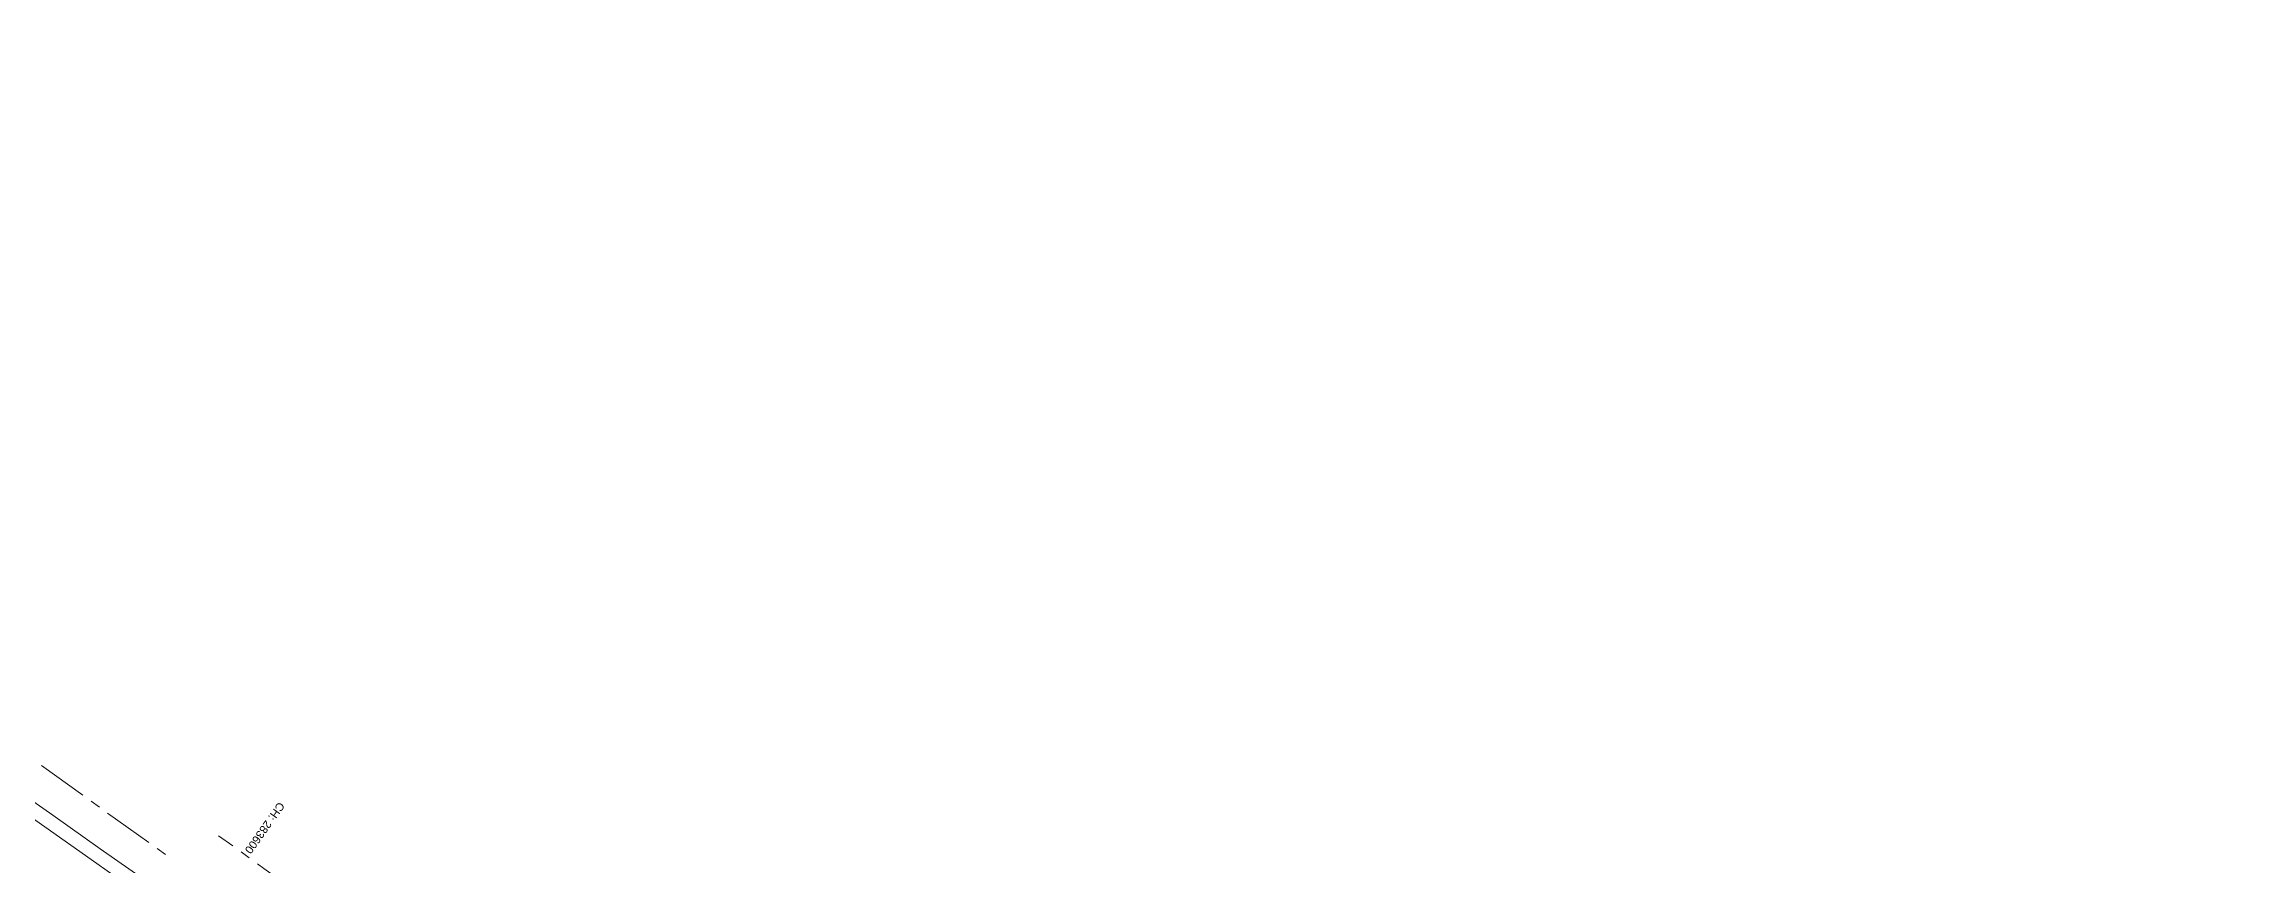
# Model space of a CAD drawing. Header units: metres. Extents: x 646303 to 662875, y 3366650 to 3378730.
# Drawn here: x 657982 to 658667, y 3370104 to 3370360 of the extents above; entities that cross this region are included whole.
import ezdxf

# ---------------------------------------------------------------- set-up
doc = ezdxf.new("R2010")
doc.units = ezdxf.units.M
doc.header["$MEASUREMENT"] = 0
doc.linetypes.add('CENTER', pattern=[50.8, 31.75, -6.35, 6.35, -6.35])
for name, color, linetype, lineweight in [('Existing Chainage', 7, 'Continuous', 0), ('Existing IR Track', 143, 'Continuous', 0), ('Existing Railway Boundary', 7, 'CENTER', 0)]:
    doc.layers.add(name, color=color, linetype=linetype, lineweight=lineweight)
doc.styles.add('Style-Arial', font='arial.ttf')

msp = doc.modelspace()

# ---------------------------------------------------------------- linework, layer by layer
at = {"layer": 'Existing IR Track', "flags": 128}
for points in [[(657967.483, 3370125.9393), (657982.0892, 3370115.6643), (657996.5791, 3370105.4709), (658016.8361, 3370091.1883)], [(657969.7047, 3370129.747), (657984.5434, 3370119.327), (657999.4112, 3370108.8863), (658019.3123, 3370094.8828)]]:
    msp.add_lwpolyline(points, dxfattribs=at)
at = {"layer": 'Existing Railway Boundary', "ltscale": 0.5, "flags": 128}
for points in [[(655695.3663, 3371793.5754), (655711.513, 3371783.725), (655837.338, 3371666.516), (655896.664, 3371625.403), (655948.651, 3371583.092), (656061.421, 3371499.73), (656120.179, 3371458.709), (656118.6808, 3371456.563), (656134.1953, 3371445.8056), (656188.091, 3371409.1919), (656258.3483, 3371360.6965), (656306.8076, 3371328.3967), (656307.819, 3371318.333), (656341.8204, 3371294.614), (656352.8104, 3371286.9291), (656353.0349, 3371293.9581), (656399.4885, 3371257.2079), (656467.3874, 3371205.4259), (656519.3943, 3371165.6705), (656561.1332, 3371134.4643), (656696.879, 3371057.135), (656765.103, 3370991.786), (657190.218, 3370693.611), (657248.163, 3370651.07), (657303.369, 3370611.936), (657357.203, 3370574.315), (657469.447, 3370495.885), (657520.561, 3370458.991), (657571.453, 3370422.647), (657746.082, 3370302.773), (657804.987, 3370261.127), (657862.698, 3370218.121), (657973.403, 3370140.319), (658020.448, 3370106.576)], [(661261.7891, 3367825.266), (661056.265, 3367974.075), (660993.301, 3368017.793), (660936.05, 3368056.271), (660878.069, 3368096.898), (660619.115, 3368276.641), (660585.57, 3368300.327), (660527.021, 3368341.267), (660475.796, 3368378.834), (660472.525, 3368381.207), (660354.292, 3368462.605), (660294.488, 3368503.833), (660263.456, 3368528.086), (660239.049, 3368541.658), (660181.559, 3368585.221), (660122.552, 3368626.428), (660067.615, 3368665.39), (660038.774, 3368685.67), (660013.248, 3368703.186), (659738.162, 3368894.558), (659689.517, 3368933.836), (659629.745, 3368974.06), (659574.708, 3369013.277), (659518.309, 3369050.492), (659464.579, 3369090.051), (659349.668, 3369170.723), (659290.065, 3369211.752), (659242.569, 3369244.656), (659188.19, 3369284.473), (659129.796, 3369327.676), (659081.69, 3369359.821), (659031.063, 3369397.024), (658979.264, 3369433.353), (658865.974, 3369516.982), (658811.255, 3369554.498), (658751.073, 3369594.048), (658694.993, 3369631.12), (658636.558, 3369673.911), (658584.848, 3369710.307), (658526.088, 3369751.867), (658475.026, 3369788.399), (658415.871, 3369829.614), (658358.4433, 3369870.2353), (658365.6376, 3369880.8523), (658315.7686, 3369914.6449), (658262.4534, 3369951.1191), (658207.5898, 3369987.2088), (658170.1377, 3370012.0734), (658163.95, 3370016.0498), (658153.8737, 3370024.2065), (658103.11, 3370064.883), (658050.4836, 3370102.7082), (658036.3757, 3370112.9363)]]:
    msp.add_lwpolyline(points, dxfattribs=at)

# ---------------------------------------------------------------- texts
at = {"layer": 'Existing Chainage', "color": 0, "linetype": 'Continuous', "lineweight": 0, "insert": (658045.4121, 3370107.7474), "char_height": 2.5, "attachment_point": 6, "rotation": 234.813555, "line_spacing_factor": 0.6, "style": 'Style-Arial'}
msp.add_mtext('CH: 283600', dxfattribs=at)

doc.saveas('drawing.dxf')
